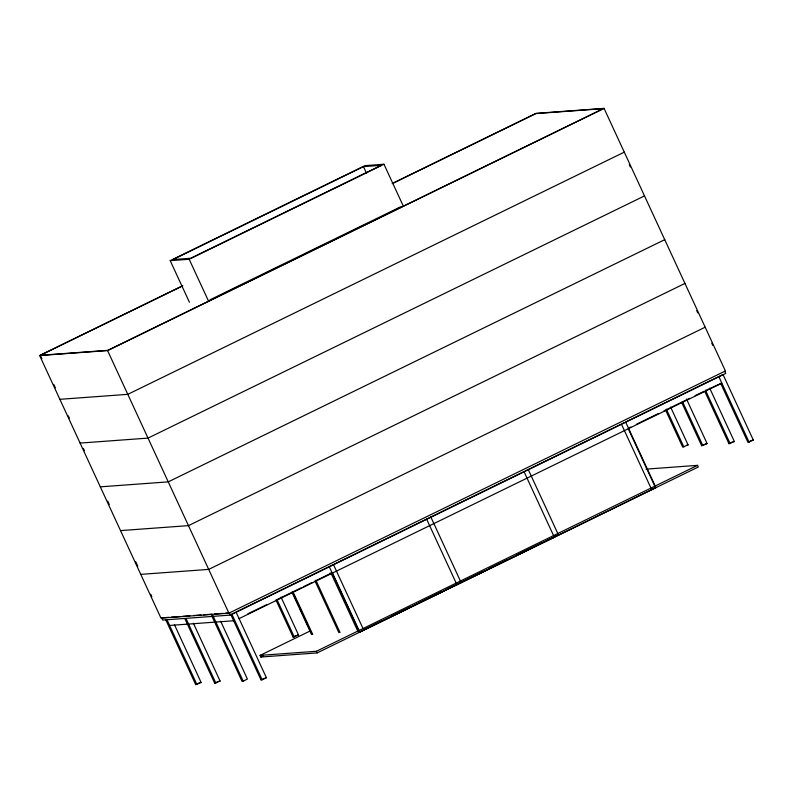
<?xml version="1.0" encoding="UTF-8"?>
<svg xmlns="http://www.w3.org/2000/svg" width="793" height="793" viewBox="0 0 793 793"><rect width="100%" height="100%" fill="white"/><g stroke="black" fill="none" stroke-linecap="round" stroke-linejoin="round"><path stroke-width="1.19" d="M189.418 302.232L170.198 260.649L364.988 165.628L383.971 164.24L403.181 205.823M363.462 166.619L172.914 259.579L190.707 258.27L381.255 165.321L363.462 166.619L366.574 173.36M170.198 260.649L189.18 259.261L383.971 164.24M392.535 183.401L536.137 113.349L604.058 108.373L725.397 370.965L228.909 613.158L160.979 618.134L39.65 355.551L182.142 286.045M41.88 358.644L40.324 355.284L182.836 285.767M392.139 183.659L535.761 113.597L603.384 108.641L107.957 350.328L40.324 355.284M209.917 299.843L400.465 206.894M39.65 355.551L107.57 350.575L604.058 108.373M624.289 152.137L127.792 394.339L59.871 399.315M644.511 195.901L148.013 438.103L80.093 443.079M664.732 239.664L168.235 481.866L100.314 486.843M684.954 283.438L188.456 525.63L120.536 530.606M705.175 327.202L208.678 569.394L140.757 574.37M237.166 611.502L523.995 471.577L554.327 537.228L547.606 540.013M525.055 471.062L527.176 470.031M622.446 423.551L624.567 422.52M169.038 617.321L161.663 617.866L162.674 620.057L230.297 615.1L725.724 373.424L724.713 371.233M247.882 613.822L266.735 604.633M275.607 600.301L301.112 587.861M303.332 586.78L312.204 582.449M314.424 581.368L331.058 573.25M628.581 428.111L630.802 427.031M636.343 424.324L658.527 413.51M664.068 410.804L689.573 398.364M695.124 395.657L703.996 391.326M706.216 390.245L721.818 383.128L239.089 618.609M165.896 620.086L195.712 684.627L198.884 683.07M276.142 600.4L293.103 637.116L296.285 635.57M195.712 684.627L201.135 682.476L174.401 624.616M293.103 637.116L298.525 634.965L281.049 597.129M665.714 410.358L682.674 447.074L688.096 444.923L670.62 407.096M646.087 469.129L697.543 465.352L698.306 466.998L317.2 652.897L260.847 657.03L260.084 655.395L310.083 631M260.847 657.03L263.068 655.95M184.868 618.679L214.695 683.229L217.877 681.683M681.603 402.289L701.656 445.686L707.078 443.535L686.51 399.028M214.695 683.229L220.117 681.078L193.383 623.219M701.656 445.686L707.078 443.535M704.779 391.395L728.945 443.683L732.117 442.137M211.652 615.586L241.984 681.237L243.173 681.147L247.406 679.076L220.672 621.226M728.945 443.683L734.368 441.532L709.685 388.124M260.084 655.395L316.447 651.261L697.543 465.352M230.634 614.198L260.966 679.839L266.389 677.688L236.056 612.047L231.824 614.109L262.156 679.76L266.389 677.688M363.7 629.721L382.533 620.542M391.395 616.211L410.229 607.032M419.091 602.7L441.255 591.895M446.786 589.199L458.978 583.251M461.189 582.171L475.592 575.143M477.812 574.063L483.353 571.356M488.884 568.66L507.718 559.471M516.59 555.15L542.065 542.719M554.208 536.802L556.319 535.761M651.598 489.291L653.71 488.25M748.989 441.78L751.11 440.749M361.073 631.258L555.853 536.237M720.678 383.326L747.928 442.296L753.35 440.145L723.018 374.494L625.627 422.005L655.96 487.655L654.77 487.735M686.907 445.012L688.096 444.923M733.178 441.622L734.368 441.532M752.16 440.224L753.35 440.145M650.538 489.806L651.727 489.717L621.395 424.067L528.237 469.515L558.569 535.156L557.38 535.245M329.809 573.339L332.247 573.161M459.99 582.756L461.169 582.667L430.837 517.026M171.496 617.142L180.1 616.518M182.559 616.33L189.943 615.794M193.631 615.527L201.006 614.981M203.464 614.803L212.068 614.169M214.526 613.99L223.14 613.356M225.599 613.177L229.286 612.91L230.297 615.1M169.603 625.459L187.396 624.15M188.585 624.061L214.685 622.148M215.874 622.069L233.667 620.76M297.335 635.044L298.525 634.965M199.945 682.555L201.135 682.476M218.927 681.167L220.117 681.078M260.966 679.839L262.156 679.76M629.315 164.756L630.346 166.996M696.72 310.638L697.751 312.878M711.757 343.181L712.788 345.421M718.785 376.556L749.117 442.207M705.453 390.196L730.135 443.594M682.793 402.21L702.846 445.597M666.378 409.158L683.863 446.984M628.254 428.735L655.553 487.814L359.774 632.1L332.475 573.012M426.604 519.088L456.937 584.738M333.447 564.537L363.779 630.177L358.357 632.328L359.546 632.249L329.214 566.599M189.18 259.261L208.4 300.844M331.107 573.359L357.841 631.218M315.882 580.228L340.048 632.527M315.217 581.428L338.859 632.606M293.222 592.242L312.759 634.519M292.409 592.084L298.584 605.465M299.615 607.696L302.708 614.377M303.739 616.607L307.347 624.418M308.378 626.648L311.976 634.45M292.002 592.252L311.57 634.608M316.447 651.261L317.2 652.897M277.322 600.311L294.292 637.027M107.57 350.575L228.909 613.158M212.841 615.497L243.173 681.147M186.058 618.59L215.884 683.15M167.075 619.987L196.902 684.537M53.805 384.456L55.361 387.827M68.327 415.879L69.368 418.119M83.364 448.422L84.405 450.662M107.729 501.156L109.285 504.526M135.732 561.761L137.804 566.242M150.769 594.304L151.81 596.544"/></g></svg>
